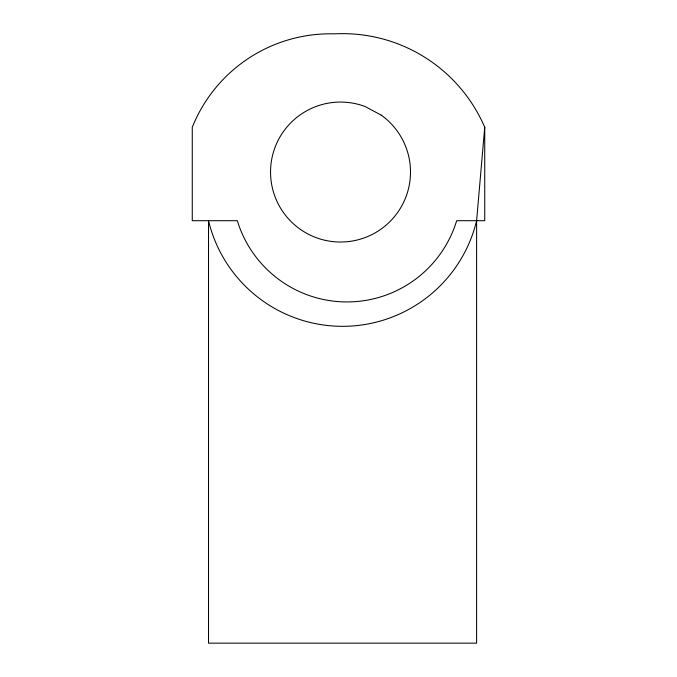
<?xml version="1.0" encoding="UTF-8"?>
<svg xmlns="http://www.w3.org/2000/svg" width="677" height="677" viewBox="0 0 677 677"><rect width="100%" height="100%" fill="white"/><g stroke="black" fill="none" stroke-linecap="round" stroke-linejoin="round"><path stroke-width="1.02" d="M476.608 220.702A137.871 137.871 0 0 1 208.516 220.702L208.516 643.15L476.608 643.15L476.608 220.702L484.732 127.276A154.745 154.745 0 0 0 334.438 33.85A148.762 148.762 0 0 0 192.268 127.276L192.268 220.702L237.331 220.702A114.65 114.65 0 0 0 456.679 220.702L484.732 220.702L484.732 127.276M381.261 115.149L365.148 106.543A69.976 69.976 0 0 0 270.749 177.408A69.976 69.976 0 0 0 374.872 233.015A69.976 69.976 0 0 0 381.261 115.149"/></g></svg>
